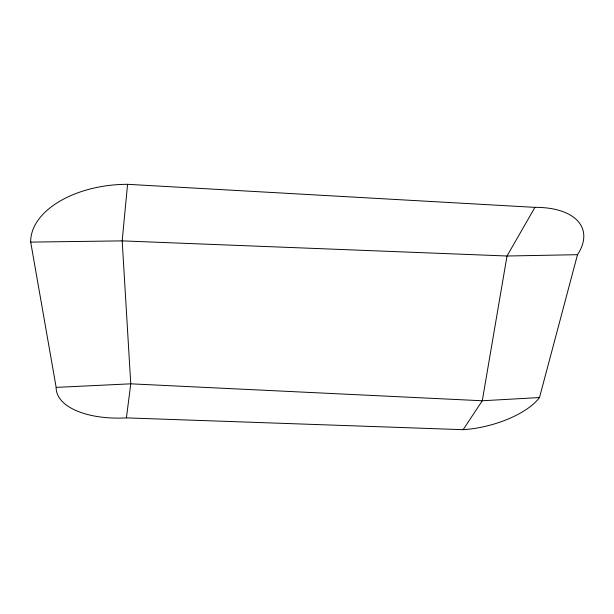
<?xml version="1.0" encoding="UTF-8"?>
<svg xmlns="http://www.w3.org/2000/svg" width="614" height="614" viewBox="0 0 614 614"><rect width="100%" height="100%" fill="white"/><g stroke="black" fill="none" stroke-linecap="round" stroke-linejoin="round"><path stroke-width="0.92" d="M127.558 184.315L122.186 240.88L130.759 383.827L126.415 417.881L463.125 429.685A63.181 26.855 -14.6 0 0 539.499 397.542L577.498 254.687A79.275 41.33 -17.5 0 0 534.932 207.363L127.558 184.315A90.043 52.919 -4 0 0 30.7 242.108L56.158 387.38A73.849 35.535 -5.8 0 0 126.415 417.881M534.932 207.363L507.01 256.007L482.282 400.765L463.125 429.685M539.499 397.542L482.282 400.765L130.759 383.827L56.158 387.38M577.498 254.687L507.01 256.007L122.186 240.88L30.7 242.108"/></g></svg>
